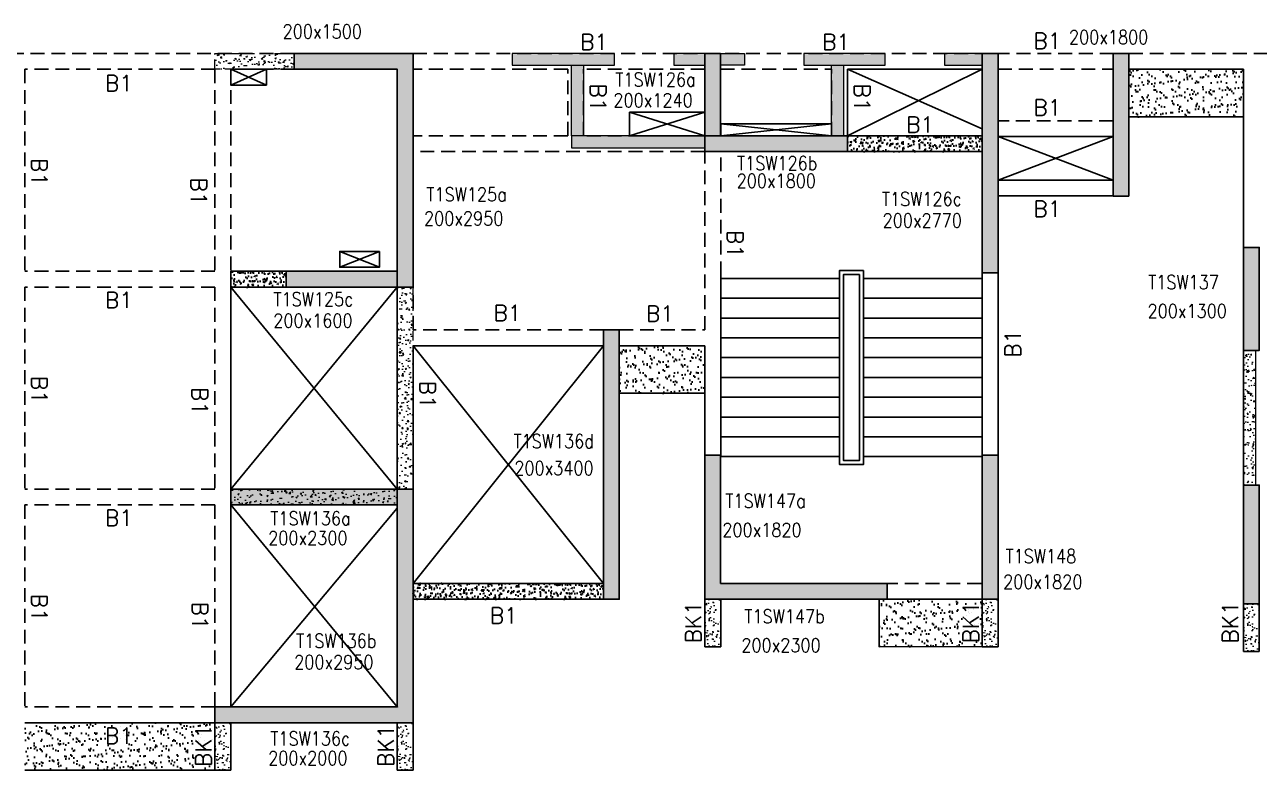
# Model space of a CAD drawing. Header units: millimetres. Extents: x 1078357 to 2594950, y -4969473 to -4636555.
# Drawn here: x 1538000 to 1553574, y -4672058 to -4662645 of the extents above; entities that cross this region are included whole.
import ezdxf

# ---------------------------------------------------------------- set-up
doc = ezdxf.new("R2010")
doc.units = ezdxf.units.MM
doc.header["$PDMODE"] = 35
for name, pattern in [('CONTINOUS', [0]), ('HIDDEN', [0.375, 0.25, -0.125]), ('New Retail block$0$CONTINOUS', [0])]:
    doc.linetypes.add(name, pattern=pattern)
for name, color, linetype, lineweight in [('A-_ANOTDIMA_D-', 6, 'Continuous', 13), ('COL. NO.', 30, 'Continuous', 25), ('COL. SIZE', 7, 'Continuous', 25), ('HATCH', 8, 'Continuous', 30), ('Origin', 40, 'Continuous', 30), ('RCC UPSTAND', 43, 'Continuous', 30), ('S-NON STR RCC WALL', 8, 'Continuous', 0)]:
    doc.layers.add(name, color=color, linetype=linetype, lineweight=lineweight)
for name, color, linetype in [('B-200x650', 241, 'HIDDEN'), ('NON STR. RCC WALL', 6, 'Continuous'), ('S-COLUMN_SHEAR WALL', 1, 'Continuous'), ('S-CUT OUT', 3, 'Continuous'), ('S-PROJECTION', 54, 'New Retail block$0$CONTINOUS'), ('S-STAIR', 8, 'Continuous')]:
    doc.layers.add(name, color=color, linetype=linetype)
doc.styles.add('ROMANS', font='romans.shx', dxfattribs={"width": 0.85})
pattern_1 = [(37.47015413, (-4726708.1, 23385569.94), (-4.72361136, 146.8264517), [0, -115.824, 0, -129.54, 0, -123.825]), (7.4701541, (-4726708.1, 23385569.94), (134.9689868, 214.9772528), [0, -62.484, 0, -104.394, 0, -40.005]), (327.47015413, (-4726801.82, 23385569.99), (237.29790347, 0.3075449), [0, -38.1, 0, -137.16, 0, -179.07]), (317.4701541, (-4726801.82, 23385569.99), (229.1017424, 66.759465), [0, -19.05, 0, -89.916, 0, -102.87])]
pattern_2 = [(50, (1499751.47, -4665859.63), (182.18467, -15.9391), [19.05, -209.55]), (355, (1499751.47, -4665859.63), (-35.2434, 191.05685), [15.24, -167.6406]), (100.45144, (1499766.66, -4665860.96), (146.94125, 175.11775), [16.19, -178.09024]), (46.1842, (1499751.47, -4665808.83), (271.079, -42.0423), [28.575, -314.325]), (96.63556, (1499774.06, -4665812.33), (237.4041, 247.4261), [24.285, -267.1356]), (351.18415, (1499751.47, -4665808.83), (237.4041, 247.4261), [22.86, -251.4597]), (21, (1499776.87, -4665821.53), (151.6144, -102.2652), [19.05, -209.55]), (326, (1499776.87, -4665821.53), (61.802, 184.188), [15.24, -167.64]), (71.45144, (1499789.5, -4665830.05), (213.4164, 81.9228), [16.19, -178.0899]), (37.5, (1499751.473, -4665859.63), (3.0886, 84.55504), [0, -165.608, 0, -170.18, 0, -168.275]), (7.5, (1499751.47, -4665859.63), (66.81966, 100.18057), [0, -97.028, 0, -161.798, 0, -64.135]), (327.5, (1499694.83, -4665859.63), (135.5906, -5.72874), [0, -63.5, 0, -198.12, 0, -262.89]), (317.5, (1499669.43, -4665859.63), (148.12918, 25.4265), [0, -82.55, 0, -131.572, 0, -186.69])]

# ---------------------------------------------------------------- blocks, each defined once
blk = doc.blocks.new('G$CD63B60BD')
at = {"layer": 'COL. NO.', "linetype": 'Continuous', "style": 'ROMANS', "width": 0.85}
for s, p in [('T1SW126a', (75951, 6532, -320)), ('T1SW126b', (77486, 5476, -320)), ('T1SW125a', (73568, 5083, -320)), ('T1SW126c', (79314, 5025, -320)), ('T1SW137', (82673, 3974, -320)), ('T1SW125c', (71638, 3759, -320)), ('T1SW136d', (74667, 1967, 0)), ('T1SW147a', (77339, 1214, -320)), ('T1SW136a', (71599, 993, -320)), ('T1SW148', (80874, 516, -320)), ('T1SW147b', (77579, -243, -320)), ('T1SW136b', (71924, -552, -320)), ('T1SW136c', (71599, -1785, -320))]:
    blk.add_text(s, height=175, dxfattribs=at).set_placement(p)
at = {"layer": 'COL. SIZE', "linetype": 'Continuous', "style": 'ROMANS', "width": 0.85}
for s, p in [('200x1500', (71754, 7138, -320)), ('200x1800', (81674, 7067, -320)), ('200x1240', (75927, 6271, -320)), ('200x1800', (77482, 5253, -320)), ('200x2950', (73538, 4779, -320)), ('200x2770', (79323, 4753, -320)), ('200x1300', (82665, 3611, -320)), ('200x1600', (71636, 3489, -320)), ('200x3400', (74677, 1628, 0)), ('200x1820', (77301, 847, -320)), ('200x2300', (71572, 745, -320)), ('200x1820', (80843, 191, -320)), ('200x2300', (77541, -609, -320)), ('200x2950', (71900, -821, -320)), ('200x2000', (71572, -2033, -320))]:
    blk.add_text(s, height=175, dxfattribs=at).set_placement(p)

msp = doc.modelspace()

# ---------------------------------------------------------------- hatches: boundary and pattern name
at = {"layer": 'HATCH'}
h = msp.add_hatch(dxfattribs=at)
h.set_pattern_fill('AR-SAND', color=8, scale=3, angle=179.97015)
h.set_pattern_definition([(37.4701541, (-2524463.67, 14019481.48), (-4.72361136, 146.8264517), [0, -115.824, 0, -129.54, 0, -123.825]), (7.4701541, (-2524463.67, 14019481.48), (134.9689868, 214.9772528), [0, -62.484, 0, -104.394, 0, -40.005]), (327.4701541, (-2524557.4, 14019481.53), (237.2979035, 0.3075449), [0, -38.1, 0, -137.16, 0, -179.07]), (317.4701541, (-2524557.4, 14019481.53), (229.1017424, 66.759465), [0, -19.05, 0, -89.916, 0, -102.87])])
h.paths.add_polyline_path([(1553374.6, -4663207.8), (1551929.6, -4663207.8), (1551929.6, -4663807.9), (1553374.6, -4663807.9)])
h = msp.add_hatch(dxfattribs=at)
h.set_pattern_fill('AR-SAND', color=8, scale=3, angle=179.97015)
h.set_pattern_definition([(37.47015413, (-3621688.39, 18703500.67), (-4.72361136, 146.8264517), [0, -115.824, 0, -129.54, 0, -123.825]), (7.4701541, (-3621688.39, 18703500.67), (134.9689868, 214.9772528), [0, -62.484, 0, -104.394, 0, -40.005]), (327.4701541, (-3621782.11, 18703500.72), (237.2979035, 0.3075449), [0, -38.1, 0, -137.16, 0, -179.07]), (317.4701541, (-3621782.11, 18703500.72), (229.1017424, 66.759465), [0, -19.05, 0, -89.916, 0, -102.87])])
h.paths.add_polyline_path([(1546579.6, -4666697.8), (1545499.6, -4666697.8), (1545499.6, -4667297.8), (1546579.6, -4667297.8)])
h = msp.add_hatch(dxfattribs=at)
h.set_pattern_fill('AR-SAND', color=8, scale=3, angle=179.97015)
h.set_pattern_definition(pattern_1)
h.paths.add_polyline_path([(1550079.6, -4670496.2), (1548779.6, -4670497.9), (1548779.6, -4669897.9), (1548839.6, -4669897.9), (1548879.6, -4669897.9), (1550079.6, -4669897.9), (1550079.6, -4670496.2)], is_closed=False)
h.paths.add_polyline_path([(1549672.3, -4669911.4), (1549305.6, -4669911.4), (1549305.6, -4670211.4), (1549672.3, -4670211.4)], flags=24)
h = msp.add_hatch(dxfattribs=at)
h.set_pattern_fill('AR-SAND', color=8, scale=3, angle=179.97015)
h.set_pattern_definition(pattern_1)
h.paths.add_polyline_path([(1537999.6, -4671457.9), (1540399.6, -4671457.9), (1540399.6, -4672057.9), (1537999.6, -4672057.9)])
at = {"layer": 'RCC UPSTAND'}
h = msp.add_hatch(dxfattribs=at)
h.set_pattern_fill('AR-CONC', color=8, scale=20, angle=90)
h.set_pattern_definition([(140, (-1659620.64, -7201467.45), (12.550427, 143.4520365), [15, -165]), (85, (-1659620.64, -7201467.45), (-150.438427, -27.7502667), [12, -132]), (190.4514445, (-1659619.6, -7201455.5), (-137.887998, 115.7017693), [12.7480384, -140.2284224]), (136.1842, (-1659660.64, -7201467.45), (33.103856, 213.448266), [22.5, -247.5]), (186.6356355, (-1659657.89, -7201449.66), (-194.82372, 186.932389), [19.122068, -210.342752]), (81.184164, (-1659660.64, -7201467.45), (-194.82372, 186.932389), [18, -198]), (111, (-1659650.64, -7201447.45), (80.523778, 119.3814104), [15, -165]), (56, (-1659650.64, -7201447.45), (-145.030009, 48.6630664), [12, -132]), (161.4514447, (-1659643.93, -7201437.5), (-64.5062306, 168.0444753), [12.748038, -140.2284224]), (127.5, (-1659620.644, -7201467.45), (-66.57877077, 2.43197106), [0, -130.4, 0, -134, 0, -132.5]), (97.5, (-1659620.644, -7201467.45), (-78.8823424, 52.6139075), [0, -76.4, 0, -127.4, 0, -50.5]), (57.5, (-1659620.644, -7201512.05), (4.51097435, 106.7644872), [0, -50, 0, -156, 0, -207]), (47.5, (-1659620.64, -7201532.05), (-20.0209965, 116.6372339), [0, -65, 0, -103.6, 0, -147])])
h.paths.add_polyline_path([(1550079.4, -4664047.9), (1550079.4, -4664247.9), (1548379.4, -4664247.9), (1548379.4, -4664047.9)])
h = msp.add_hatch(dxfattribs=at)
h.set_pattern_fill('AR-CONC', color=8, scale=20, angle=90)
h.set_pattern_definition([(140, (-1668400.62, -7203177.46), (12.550427, 143.4520365), [15, -165]), (85, (-1668400.62, -7203177.46), (-150.438427, -27.7502667), [12, -132]), (190.4514445, (-1668399.57, -7203165.5), (-137.887998, 115.7017693), [12.7480384, -140.2284224]), (136.1842, (-1668440.62, -7203177.46), (33.103856, 213.448266), [22.5, -247.5]), (186.6356355, (-1668437.86, -7203159.67), (-194.82372, 186.932389), [19.122068, -210.342752]), (81.184164, (-1668440.62, -7203177.46), (-194.82372, 186.932389), [18, -198]), (111, (-1668430.62, -7203157.46), (80.523778, 119.3814104), [15, -165]), (56, (-1668430.62, -7203157.46), (-145.030009, 48.6630664), [12, -132]), (161.4514447, (-1668423.91, -7203147.51), (-64.5062306, 168.0444753), [12.748038, -140.2284224]), (127.5, (-1668400.62, -7203177.46), (-66.57877077, 2.43197106), [0, -130.4, 0, -134, 0, -132.5]), (97.5, (-1668400.62, -7203177.46), (-78.8823424, 52.6139075), [0, -76.4, 0, -127.4, 0, -50.5]), (57.5, (-1668400.62, -7203222.06), (4.51097435, 106.7644872), [0, -50, 0, -156, 0, -207]), (47.5, (-1668400.62, -7203242.06), (-20.0209965, 116.6372339), [0, -65, 0, -103.6, 0, -147])])
h.paths.add_polyline_path([(1541299.4, -4665757.9), (1541299.4, -4665957.9), (1540599.4, -4665958), (1540599.4, -4665758)])
h = msp.add_hatch(dxfattribs=at)
h.set_pattern_fill('AR-CONC', color=8, scale=20, angle=90)
h.set_pattern_definition([(140, (-1664400.62, -7207117.45), (12.550427, 143.4520365), [15, -165]), (85, (-1664400.62, -7207117.45), (-150.438427, -27.7502667), [12, -132]), (190.4514445, (-1664399.57, -7207105.5), (-137.887998, 115.7017693), [12.7480384, -140.2284224]), (136.1842, (-1664440.62, -7207117.45), (33.103856, 213.448266), [22.5, -247.5]), (186.6356355, (-1664437.86, -7207099.66), (-194.82372, 186.932389), [19.122068, -210.342752]), (81.184164, (-1664440.62, -7207117.45), (-194.82372, 186.932389), [18, -198]), (111, (-1664430.62, -7207097.45), (80.523778, 119.3814104), [15, -165]), (56, (-1664430.62, -7207097.45), (-145.030009, 48.6630664), [12, -132]), (161.4514447, (-1664423.9, -7207087.5), (-64.5062306, 168.0444753), [12.748038, -140.2284224]), (127.5, (-1664400.616, -7207117.45), (-66.57877077, 2.43197106), [0, -130.4, 0, -134, 0, -132.5]), (97.5, (-1664400.616, -7207117.45), (-78.8823424, 52.6139075), [0, -76.4, 0, -127.4, 0, -50.5]), (57.5, (-1664400.616, -7207162.05), (4.51097435, 106.7644872), [0, -50, 0, -156, 0, -207]), (47.5, (-1664400.62, -7207182.05), (-20.0209965, 116.6372339), [0, -65, 0, -103.6, 0, -147])])
h.paths.add_polyline_path([(1545299.4, -4669697.9), (1545299.4, -4669897.9), (1542899.4, -4669897.9), (1542899.4, -4669697.9)])
at = {"layer": 'S-COLUMN_SHEAR WALL', "lineweight": 25}
h = msp.add_hatch(color=1, dxfattribs=at)
h.dxf.hatch_style = 1
h.paths.add_polyline_path([(1541399.4, -4663207.9), (1542699.4, -4663207.9), (1542699.4, -4665957.9), (1542899.4, -4665957.9), (1542899.4, -4663007.9), (1541399.4, -4663007.9)])
h = msp.add_hatch(color=1, dxfattribs=at)
h.dxf.hatch_style = 1
h.paths.add_polyline_path([(1546779.4, -4663007.9), (1546579.4, -4663007.9), (1546579.4, -4664047.9), (1546779.4, -4664047.9)])
h = msp.add_hatch(color=1, dxfattribs=at)
h.dxf.hatch_style = 1
h.paths.add_polyline_path([(1550279.4, -4663007.9), (1550079.4, -4663007.9), (1550079.4, -4665777.9), (1550279.4, -4665777.9)])
h = msp.add_hatch(color=1, dxfattribs=at)
h.dxf.hatch_style = 1
h.paths.add_polyline_path([(1551929.4, -4664807.9), (1551729.4, -4664807.9), (1551729.4, -4663007.9), (1551929.4, -4663007.9)])
h = msp.add_hatch(color=1, dxfattribs=at)
h.dxf.hatch_style = 1
h.paths.add_polyline_path([(1546579.4, -4664247.9), (1548379.4, -4664247.9), (1548379.4, -4664047.9), (1546579.4, -4664047.9)])
h = msp.add_hatch(color=1, dxfattribs=at)
h.dxf.hatch_style = 1
h.paths.add_polyline_path([(1553524.4, -4665457.9), (1553510.6, -4665457.9), (1553465.7, -4665457.9), (1553374.4, -4665457.9), (1553374.4, -4666757.9), (1553574.4, -4666757.9), (1553574.4, -4665607.9), (1553574.4, -4665457.9)])
h = msp.add_hatch(color=1, dxfattribs=at)
h.dxf.hatch_style = 1
h.paths.add_polyline_path([(1542699.4, -4665757.9), (1542699.4, -4665957.9), (1541299.4, -4665957.9), (1541299.4, -4665757.9)])
h = msp.add_hatch(color=1, dxfattribs=at)
h.dxf.hatch_style = 1
h.paths.add_polyline_path([(1545299.4, -4666497.9), (1545299.4, -4669897.9), (1545499.4, -4669897.9), (1545499.4, -4666497.9)])
h = msp.add_hatch(color=1, dxfattribs=at)
h.dxf.hatch_style = 1
h.paths.add_polyline_path([(1546579.4, -4669897.9), (1548879.4, -4669897.9), (1548879.4, -4669697.9), (1546779.4, -4669697.9), (1546779.4, -4668077.9), (1546579.4, -4668077.9)])
h = msp.add_hatch(color=1, dxfattribs=at)
h.dxf.hatch_style = 1
h.paths.add_polyline_path([(1550279.4, -4668077.9), (1550079.4, -4668077.9), (1550079.4, -4669897.9), (1550279.4, -4669897.9)])
h = msp.add_hatch(color=1, dxfattribs=at)
h.dxf.hatch_style = 1
h.paths.add_polyline_path([(1540399.4, -4671457.9), (1542899.4, -4671457.9), (1542899.4, -4668507.9), (1542699.4, -4668507.9), (1542699.4, -4668707.9), (1542699.4, -4671257.9), (1540399.4, -4671257.9), (1540399.4, -4671457.9)], is_closed=False)
h = msp.add_hatch(color=1, dxfattribs=at)
h.dxf.hatch_style = 1
h.paths.add_polyline_path([(1540399.4, -4671457.9), (1542899.4, -4671457.9), (1542899.4, -4668507.9), (1542699.4, -4668507.9), (1542699.4, -4671257.9), (1540399.4, -4671257.9), (1540399.4, -4671457.9)], is_closed=False)
h = msp.add_hatch(color=1, dxfattribs=at)
h.dxf.hatch_style = 1
h.paths.add_polyline_path([(1540599.4, -4668507.9), (1542699.4, -4668507.9), (1542699.4, -4668707.9), (1540599.4, -4668707.9)])
h = msp.add_hatch(color=1, dxfattribs=at)
h.dxf.hatch_style = 1
h.paths.add_polyline_path([(1553374.4, -4669957.9), (1553574.4, -4669957.9), (1553574.4, -4668457.9), (1553374.4, -4668457.9)])
at = {"layer": 'S-NON STR RCC WALL', "linetype": 'HIDDEN', "ltscale": 500}
h = msp.add_hatch(dxfattribs=at)
h.set_pattern_fill('AR-CONC', color=256, angle=180)
h.set_pattern_definition([(50, (402526.76, 18159.56), (182.184669, -15.9390855), [19.05, -209.55]), (355, (402526.76, 18159.56), (-35.2434214, 191.056845), [15.24, -167.640584]), (100.4514447, (402541.94, 18158.23), (146.941247, 175.117752), [16.190009, -178.0902446]), (46.1842, (402526.76, 18210.36), (271.079041, -42.042328), [28.575, -314.325]), (96.6355576, (402549.35, 18206.86), (237.404134, 247.426125), [24.285023, -267.135608]), (351.184151, (402526.76, 18210.36), (237.404134, 247.426125), [22.859967, -251.459732]), (21, (402552.16, 18197.66), (151.6143913, -102.265198), [19.05, -209.55]), (326, (402552.16, 18197.66), (61.802028, 184.187966), [15.24, -167.64]), (71.451445, (402564.8, 18189.14), (213.416419, 81.922769), [16.190009, -178.0899376]), (37.5, (402526.76, 18159.56), (3.08860325, 84.5550389), [0, -165.608, 0, -170.18, 0, -168.275]), (7.5, (402526.76, 18159.56), (66.8196625, 100.1805748), [0, -97.028, 0, -161.798, 0, -64.135]), (327.5, (402470.116, 18159.56), (135.5905952, -5.728744), [0, -63.5, 0, -198.12, 0, -262.89]), (317.5, (402444.72, 18159.56), (148.1291814, 25.426491), [0, -82.55, 0, -131.572, 0, -186.69])])
h.paths.add_polyline_path([(1540399.6, -4663007.9), (1541399.6, -4663007.9), (1541399.6, -4663207.9), (1540399.6, -4663207.9)])
at = {"layer": 'S-NON STR RCC WALL', "ltscale": 700}
h = msp.add_hatch(dxfattribs=at)
h.set_pattern_fill('AR-CONC', color=256)
h.set_pattern_definition([(50, (394183.27, 61096.84), (182.184669, -15.9390855), [19.05, -209.55]), (355, (394183.27, 61096.84), (-35.2434214, 191.056845), [15.24, -167.640584]), (100.4514447, (394198.45, 61095.51), (146.941247, 175.117752), [16.190009, -178.0902446]), (46.1842, (394183.27, 61147.64), (271.079041, -42.042328), [28.575, -314.325]), (96.6355576, (394205.86, 61144.14), (237.404134, 247.426125), [24.285023, -267.135608]), (351.184151, (394183.27, 61147.64), (237.404134, 247.426125), [22.859967, -251.459732]), (21, (394208.67, 61134.94), (151.6143913, -102.265198), [19.05, -209.55]), (326, (394208.67, 61134.94), (61.802028, 184.187966), [15.24, -167.64]), (71.451445, (394221.3, 61126.42), (213.416419, 81.922769), [16.190009, -178.0899376]), (37.5, (394183.27, 61096.84), (3.08860325, 84.5550389), [0, -165.608, 0, -170.18, 0, -168.275]), (7.5, (394183.27, 61096.84), (66.8196625, 100.1805748), [0, -97.028, 0, -161.798, 0, -64.135]), (327.5, (394126.63, 61096.84), (135.5905952, -5.728744), [0, -63.5, 0, -198.12, 0, -262.89]), (317.5, (394101.23, 61096.84), (148.1291814, 25.426491), [0, -82.55, 0, -131.572, 0, -186.69])])
h.paths.add_polyline_path([(1549604.6, -4663157.9), (1550079.6, -4663157.9), (1550079.6, -4663007.9), (1549604.6, -4663007.9)])
h.paths.add_polyline_path([(1544899.6, -4663157.9), (1545049.6, -4663157.9), (1545049.6, -4664047.9), (1544899.6, -4664047.9)])
h.paths.add_polyline_path([(1547829.6, -4663157.9), (1548854.6, -4663157.9), (1548854.6, -4663007.9), (1547829.6, -4663007.9)])
h.paths.add_polyline_path([(1546779.6, -4663007.9), (1547079.6, -4663007.9), (1547079.6, -4663157.9), (1546779.6, -4663157.9)])
h.paths.add_polyline_path([(1544899.6, -4664197.9), (1546579.6, -4664197.9), (1546579.6, -4664047.9), (1544899.6, -4664047.9)])
h.paths.add_polyline_path([(1546189.6, -4663157.9), (1546579.6, -4663157.9), (1546579.6, -4663007.9), (1546189.6, -4663007.9)])
h.paths.add_polyline_path([(1544149.6, -4663157.9), (1545439.6, -4663157.9), (1545439.6, -4663007.9), (1544149.6, -4663007.9)])
h.paths.add_polyline_path([(1548179.6, -4663157.9), (1548329.6, -4663157.9), (1548329.6, -4664047.9), (1548179.6, -4664047.9)])
at = {"layer": 'S-NON STR RCC WALL', "linetype": 'HIDDEN', "ltscale": 500}
h = msp.add_hatch(dxfattribs=at)
h.set_pattern_fill('AR-CONC', color=256, angle=180)
h.set_pattern_definition(pattern_2)
h.paths.add_polyline_path([(1542899.6, -4665957.9), (1542699.6, -4665957.9), (1542699.6, -4668507.9), (1542899.6, -4668507.9)])
at = {"layer": 'S-NON STR RCC WALL'}
h = msp.add_hatch(dxfattribs=at)
h.set_pattern_fill('AR-CONC', color=256)
h.set_pattern_definition([(50, (-3772646.4, 18705605.1), (182.184669, -15.9390855), [19.05, -209.55]), (355, (-3772646.4, 18705605.1), (-35.2434214, 191.0568452), [15.24, -167.6405842]), (100.4514447, (-3772631.21, 18705603.78), (146.9412471, 175.1177519), [16.1900088, -178.0902446]), (46.1842, (-3772646.4, 18705655.9), (271.0790409, -42.042328), [28.575, -314.325]), (96.6355576, (-3772623.8, 18705652.4), (237.404134, 247.4261246), [24.285023, -267.135608]), (351.1841512, (-3772646.4, 18705655.9), (237.404134, 247.4261246), [22.859967, -251.459732]), (21, (-3772621, 18705643.2), (151.6143913, -102.2651982), [19.05, -209.55]), (326, (-3772621, 18705643.2), (61.8020283, 184.1879661), [15.24, -167.64]), (71.451445, (-3772608.36, 18705634.68), (213.4164193, 81.9227689), [16.1900088, -178.0899376]), (37.5, (-3772646.396, 18705605.106), (3.08860325, 84.55503887), [0, -165.608, 0, -170.18, 0, -168.275]), (7.5, (-3772646.4, 18705605.11), (66.8196625, 100.18057482), [0, -97.028, 0, -161.798, 0, -64.135]), (327.5, (-3772703.04, 18705605.106), (135.59059517, -5.728744), [0, -63.5, 0, -198.12, 0, -262.89]), (317.5, (-3772728.44, 18705605.1), (148.1291814, 25.42649103), [0, -82.55, 0, -131.572, 0, -186.69])])
h.paths.add_polyline_path([(1553524.6, -4668457.8), (1553374.6, -4668457.8), (1553374.6, -4666757.9), (1553524.6, -4666757.9)])
at = {"layer": 'S-NON STR RCC WALL', "linetype": 'HIDDEN', "ltscale": 500}
h = msp.add_hatch(dxfattribs=at)
h.set_pattern_fill('AR-CONC', color=256, angle=180)
h.set_pattern_definition(pattern_2)
h.paths.add_polyline_path([(1540599.6, -4668507.9), (1542699.6, -4668507.9), (1542699.6, -4668707.9), (1540599.6, -4668707.9)])
at = {"layer": 'S-NON STR RCC WALL'}
h = msp.add_hatch(dxfattribs=at)
h.set_pattern_fill('AR-CONC', color=256, angle=180)
h.set_pattern_definition([(50, (-8083592.75, 37569209.44), (182.184669, -15.93908554), [19.05, -209.55]), (355, (-8083592.75, 37569209.44), (-35.2434214, 191.0568452), [15.24, -167.6405842]), (100.4514447, (-8083577.57, 37569208.1), (146.9412471, 175.1177519), [16.1900088, -178.0902446]), (46.1842, (-8083592.75, 37569260.24), (271.0790409, -42.0423279), [28.575, -314.325]), (96.6355576, (-8083570.16, 37569256.73), (237.404134, 247.4261246), [24.2850231, -267.1356082]), (351.1841512, (-8083592.75, 37569260.24), (237.404134, 247.4261246), [22.859967, -251.459732]), (21, (-8083567.35, 37569247.54), (151.61439127, -102.2651982), [19.05, -209.55]), (326, (-8083567.35, 37569247.54), (61.80202835, 184.1879661), [15.24, -167.64]), (71.451445, (-8083554.72, 37569239.01), (213.4164193, 81.9227689), [16.1900088, -178.0899376]), (37.5, (-8083592.75, 37569209.437), (3.08860325, 84.55503887), [0, -165.608, 0, -170.18, 0, -168.275]), (7.5, (-8083592.75, 37569209.44), (66.81966251, 100.18057482), [0, -97.028, 0, -161.798, 0, -64.135]), (327.5, (-8083649.395, 37569209.44), (135.59059517, -5.72874399), [0, -63.5, 0, -198.12, 0, -262.89]), (317.5, (-8083674.8, 37569209.44), (148.1291814, 25.42649103), [0, -82.55, 0, -131.572, 0, -186.69])])
h.paths.add_polyline_path([(1546779.5, -4669897.8), (1546579.5, -4669897.8), (1546579.5, -4670497.8), (1546779.5, -4670497.8), (1546779.5, -4670497.8), (1546779.5, -4669897.9)], is_closed=False)
h = msp.add_hatch(dxfattribs=at)
h.set_pattern_fill('AR-CONC', color=256, angle=180)
h.set_pattern_definition([(50, (-8080092.84, 37569209.43), (182.184669, -15.93908554), [19.05, -209.55]), (355, (-8080092.84, 37569209.43), (-35.2434214, 191.0568452), [15.24, -167.6405842]), (100.4514447, (-8080077.66, 37569208.1), (146.9412471, 175.1177519), [16.1900088, -178.0902446]), (46.1842, (-8080092.84, 37569260.23), (271.0790409, -42.0423279), [28.575, -314.325]), (96.6355576, (-8080070.25, 37569256.73), (237.404134, 247.4261246), [24.2850231, -267.1356082]), (351.1841512, (-8080092.84, 37569260.23), (237.404134, 247.4261246), [22.859967, -251.459732]), (21, (-8080067.44, 37569247.53), (151.61439127, -102.2651982), [19.05, -209.55]), (326, (-8080067.44, 37569247.53), (61.80202835, 184.1879661), [15.24, -167.64]), (71.451445, (-8080054.8, 37569239.01), (213.4164193, 81.9227689), [16.1900088, -178.0899376]), (37.5, (-8080092.84, 37569209.435), (3.08860325, 84.55503887), [0, -165.608, 0, -170.18, 0, -168.275]), (7.5, (-8080092.84, 37569209.435), (66.81966251, 100.18057482), [0, -97.028, 0, -161.798, 0, -64.135]), (327.5, (-8080149.484, 37569209.435), (135.59059517, -5.72874399), [0, -63.5, 0, -198.12, 0, -262.89]), (317.5, (-8080174.88, 37569209.43), (148.1291814, 25.42649103), [0, -82.55, 0, -131.572, 0, -186.69])])
h.paths.add_polyline_path([(1550279.4, -4669897.8), (1550079.4, -4669897.8), (1550079.4, -4670497.8), (1550279.4, -4670497.8), (1550279.4, -4670497.8), (1550279.4, -4669898)], is_closed=False)
h = msp.add_hatch(dxfattribs=at)
h.set_pattern_fill('AR-CONC', color=256, angle=180)
h.set_pattern_definition([(50, (-8076797.89, 37569149.43), (182.184669, -15.93908554), [19.05, -209.55]), (355, (-8076797.89, 37569149.43), (-35.2434214, 191.0568452), [15.24, -167.6405842]), (100.4514447, (-8076782.7, 37569148.1), (146.9412471, 175.1177519), [16.1900088, -178.0902446]), (46.1842, (-8076797.9, 37569200.23), (271.0790409, -42.0423279), [28.575, -314.325]), (96.6355576, (-8076775.3, 37569196.73), (237.404134, 247.4261246), [24.2850231, -267.1356082]), (351.1841512, (-8076797.9, 37569200.23), (237.404134, 247.4261246), [22.859967, -251.459732]), (21, (-8076772.49, 37569187.53), (151.61439127, -102.2651982), [19.05, -209.55]), (326, (-8076772.49, 37569187.53), (61.80202835, 184.1879661), [15.24, -167.64]), (71.451445, (-8076759.86, 37569179), (213.4164193, 81.9227689), [16.1900088, -178.0899376]), (37.5, (-8076797.89, 37569149.43), (3.08860325, 84.55503887), [0, -165.608, 0, -170.18, 0, -168.275]), (7.5, (-8076797.89, 37569149.43), (66.81966251, 100.18057482), [0, -97.028, 0, -161.798, 0, -64.135]), (327.5, (-8076854.53, 37569149.43), (135.59059517, -5.72874399), [0, -63.5, 0, -198.12, 0, -262.89]), (317.5, (-8076879.93, 37569149.43), (148.1291814, 25.42649103), [0, -82.55, 0, -131.572, 0, -186.69])])
h.paths.add_polyline_path([(1553574.3, -4669957.8), (1553374.4, -4669957.8), (1553374.4, -4670557.8), (1553574.3, -4670557.8), (1553574.4, -4670557.8), (1553574.4, -4669958)], is_closed=False)
h = msp.add_hatch(dxfattribs=at)
h.set_pattern_fill('AR-CONC', color=256, angle=180)
h.set_pattern_definition([(50, (-8089772.85, 37567649.42), (182.184669, -15.93908554), [19.05, -209.55]), (355, (-8089772.85, 37567649.42), (-35.2434214, 191.0568452), [15.24, -167.6405842]), (100.4514447, (-8089757.67, 37567648.1), (146.9412471, 175.1177519), [16.1900088, -178.0902446]), (46.1842, (-8089772.85, 37567700.22), (271.0790409, -42.0423279), [28.575, -314.325]), (96.6355576, (-8089750.26, 37567696.72), (237.404134, 247.4261246), [24.2850231, -267.1356082]), (351.1841512, (-8089772.85, 37567700.22), (237.404134, 247.4261246), [22.859967, -251.459732]), (21, (-8089747.45, 37567687.52), (151.61439127, -102.2651982), [19.05, -209.55]), (326, (-8089747.45, 37567687.52), (61.80202835, 184.1879661), [15.24, -167.64]), (71.451445, (-8089734.82, 37567679), (213.4164193, 81.9227689), [16.1900088, -178.0899376]), (37.5, (-8089772.85, 37567649.425), (3.08860325, 84.55503887), [0, -165.608, 0, -170.18, 0, -168.275]), (7.5, (-8089772.85, 37567649.425), (66.81966251, 100.18057482), [0, -97.028, 0, -161.798, 0, -64.135]), (327.5, (-8089829.495, 37567649.425), (135.59059517, -5.72874399), [0, -63.5, 0, -198.12, 0, -262.89]), (317.5, (-8089854.9, 37567649.42), (148.1291814, 25.42649103), [0, -82.55, 0, -131.572, 0, -186.69])])
h.paths.add_polyline_path([(1540599.4, -4671457.9), (1540399.4, -4671457.9), (1540399.4, -4672057.9), (1540599.4, -4672057.9), (1540599.4, -4672057.9), (1540599.4, -4671458)], is_closed=False)
h = msp.add_hatch(dxfattribs=at)
h.set_pattern_fill('AR-CONC', color=256, angle=180)
h.set_pattern_definition([(50, (-8087472.85, 37567649.42), (182.184669, -15.93908554), [19.05, -209.55]), (355, (-8087472.85, 37567649.42), (-35.2434214, 191.0568452), [15.24, -167.6405842]), (100.4514447, (-8087457.67, 37567648.1), (146.9412471, 175.1177519), [16.1900088, -178.0902446]), (46.1842, (-8087472.85, 37567700.22), (271.0790409, -42.0423279), [28.575, -314.325]), (96.6355576, (-8087450.26, 37567696.72), (237.404134, 247.4261246), [24.2850231, -267.1356082]), (351.1841512, (-8087472.85, 37567700.22), (237.404134, 247.4261246), [22.859967, -251.459732]), (21, (-8087447.45, 37567687.52), (151.61439127, -102.2651982), [19.05, -209.55]), (326, (-8087447.45, 37567687.52), (61.80202835, 184.1879661), [15.24, -167.64]), (71.451445, (-8087434.82, 37567679), (213.4164193, 81.9227689), [16.1900088, -178.0899376]), (37.5, (-8087472.85, 37567649.425), (3.08860325, 84.55503887), [0, -165.608, 0, -170.18, 0, -168.275]), (7.5, (-8087472.85, 37567649.425), (66.81966251, 100.18057482), [0, -97.028, 0, -161.798, 0, -64.135]), (327.5, (-8087529.495, 37567649.425), (135.59059517, -5.72874399), [0, -63.5, 0, -198.12, 0, -262.89]), (317.5, (-8087554.9, 37567649.42), (148.1291814, 25.42649103), [0, -82.55, 0, -131.572, 0, -186.69])])
h.paths.add_polyline_path([(1542899.4, -4671457.9), (1542699.4, -4671457.9), (1542699.4, -4672057.9), (1542899.4, -4672057.9), (1542899.4, -4672057.9), (1542899.4, -4671458)], is_closed=False)

# ---------------------------------------------------------------- linework, layer by layer
at = {"layer": 'B-200x650', "linetype": 'HIDDEN', "ltscale": 700}
for p, q in [((1541399.6, -4663007.8, 0), (1536899.6, -4663007.8, 0)), ((1542899.6, -4663007.9, 0), (1551729.6, -4663007.9, 0)), ((1551929.6, -4663007.9, 0), (1555924.6, -4663007.9, 0)), ((1537999.6, -4663207.9, 0), (1537999.6, -4665757.9, 0)), ((1540399.6, -4663207.9, 0), (1537999.6, -4663207.9, 0)), ((1540399.6, -4663207.9, 0), (1540399.6, -4665757.9, 0)), ((1540599.6, -4663207.9, 0), (1540599.6, -4665757.9, 0)), ((1541399.6, -4663207.9, 0), (1540599.6, -4663207.9, 0)), ((1544849.6, -4663207.9, 0), (1542899.6, -4663207.9, 0)), ((1544849.6, -4664047.9, 0), (1544849.6, -4663207.9, 0)), ((1546579.6, -4663207.9, 0), (1545049.6, -4663207.9, 0)), ((1545049.6, -4664047.9, 0), (1545049.6, -4663207.9, 0)), ((1546779.6, -4663207.9, 0), (1548179.6, -4663207.9, 0)), ((1548179.6, -4664047.9, 0), (1548179.6, -4663207.9, 0)), ((1550279.6, -4663207.9, 0), (1551729.6, -4663207.9, 0)), ((1551729.6, -4663857.8, 0), (1550279.6, -4663857.8, 0)), ((1544849.6, -4664047.9, 0), (1542899.6, -4664047.9, 0)), ((1546579.6, -4664047.9, 0), (1545049.6, -4664047.9, 0)), ((1546579.6, -4664247.9, 0), (1542899.6, -4664247.9, 0)), ((1546579.6, -4666497.9, 0), (1546579.6, -4664247.9, 0)), ((1546779.6, -4665807.9, 0), (1546779.6, -4664247.9, 0)), ((1540399.6, -4665757.9, 0), (1537999.6, -4665757.9, 0)), ((1540599.2, -4665757.9, 0), (1541299.2, -4665757.9, 0)), ((1537999.6, -4665957.9, 0), (1537999.6, -4668507.9, 0)), ((1540399.6, -4665957.9, 0), (1537999.6, -4665957.9, 0)), ((1540399.6, -4665957.9, 0), (1540399.6, -4668507.9, 0)), ((1542899.6, -4666497.9, 0), (1542899.6, -4665957.9, 0)), ((1545299.6, -4666497.9, 0), (1542899.6, -4666497.9, 0)), ((1545499.6, -4666497.9, 0), (1546579.6, -4666497.9, 0)), ((1540399.6, -4668507.9, 0), (1537999.6, -4668507.9, 0)), ((1537999.6, -4668707.9, 0), (1537999.6, -4671297.8, 0)), ((1540399.6, -4668707.9, 0), (1537999.6, -4668707.9, 0)), ((1540399.6, -4668707.9, 0), (1540399.6, -4671297.8, 0)), ((1548839.6, -4669697.9, 0), (1550079.6, -4669697.9, 0)), ((1540399.6, -4671257.9, 0), (1537999.6, -4671257.9, 0))]:
    msp.add_line(p, q, dxfattribs=at)
at = {"layer": 'B-200x650', "linetype": 'CONTINOUS', "ltscale": 700}
for p, q in [((1548379.6, -4664047.9, 0), (1548379.6, -4663207.9, 0)), ((1548379.6, -4663207.9, 0), (1550079.6, -4663207.9, 0)), ((1551929.6, -4663207.9, 0), (1553374.6, -4663207.9, 0)), ((1553374.6, -4663207.9, 0), (1553374.6, -4668457.8, 0)), ((1546779.6, -4668077.9, 0), (1546779.6, -4665807.9, 0)), ((1540599.2, -4665957.9, 0), (1541299.2, -4665957.9, 0)), ((1540599.6, -4665957.9, 0), (1540599.6, -4668507.9, 0)), ((1542699.6, -4668507.9, 0), (1542699.6, -4665957.9, 0)), ((1545299.6, -4666697.9, 0), (1542899.6, -4666697.9, 0)), ((1542899.6, -4668507.9, 0), (1542899.6, -4666697.9, 0)), ((1545499.6, -4666697.9, 0), (1546579.6, -4666697.9, 0)), ((1546579.6, -4668077.9, 0), (1546579.6, -4666697.9, 0)), ((1542699.6, -4668507.9, 0), (1540599.6, -4668507.9, 0)), ((1540599.6, -4668707.9, 0), (1540599.6, -4671257.9, 0)), ((1542699.6, -4668707.9, 0), (1540599.6, -4668707.9, 0)), ((1546579.5, -4670497.8, 0), (1546579.5, -4669897.8, 0)), ((1546779.5, -4669897.8, 0), (1546779.5, -4670497.8, 0)), ((1548839.6, -4669897.9, 0), (1550079.6, -4669897.9, 0)), ((1550079.4, -4670497.8, 0), (1550079.4, -4669897.8, 0)), ((1550279.4, -4669897.8, 0), (1550279.4, -4670497.8, 0)), ((1553374.3, -4670557.8, 0), (1553374.3, -4669957.8, 0)), ((1553574.3, -4669957.8, 0), (1553574.3, -4670557.8, 0)), ((1546779.5, -4670497.8, 0), (1546579.5, -4670497.8, 0)), ((1550279.4, -4670497.8, 0), (1550079.4, -4670497.8, 0)), ((1553574.3, -4670557.8, 0), (1553374.3, -4670557.8, 0)), ((1540399.6, -4671457.9, 0), (1537999.6, -4671457.9, 0)), ((1540399.3, -4672057.9, 0), (1540399.3, -4671457.9, 0)), ((1540599.3, -4671457.9, 0), (1540599.3, -4672057.9, 0)), ((1542699.4, -4672057.9, 0), (1542699.4, -4671457.9, 0)), ((1542899.4, -4671457.9, 0), (1542899.4, -4672057.9, 0)), ((1540599.3, -4672057.9, 0), (1540399.3, -4672057.9, 0)), ((1542899.4, -4672057.9, 0), (1542699.4, -4672057.9, 0))]:
    msp.add_line(p, q, dxfattribs=at)
at = {"layer": 'B-200x650', "linetype": 'Continuous', "ltscale": 700}
for p, q in [((1548379.4, -4664047.9, 0), (1550079.4, -4664047.9, 0)), ((1551729.6, -4664057.8, 0), (1550279.6, -4664057.8, 0)), ((1548379.4, -4664247.9, 0), (1550079.4, -4664248, 0)), ((1551729.6, -4664607.8, 0), (1550279.6, -4664607.8, 0)), ((1551729.6, -4664807.8, 0), (1550279.6, -4664807.8, 0)), ((1550079.6, -4665777.9, 0), (1550079.6, -4668077.9, 0)), ((1550279.6, -4665777.9, 0), (1550279.6, -4668077.9, 0))]:
    msp.add_line(p, q, dxfattribs=at)
at = {"layer": 'B-200x650', "linetype": 'CONTINOUS', "ltscale": 700, "elevation": 0}
msp.add_lwpolyline([(1542899.6, -4669697.9), (1545299.4, -4669697.9), (1545299.4, -4669897.9), (1542899.6, -4669897.9)], close=True, dxfattribs=at)
at = {"layer": 'NON STR. RCC WALL', "elevation": 0}
for points in [[(1550079.4, -4664047.9), (1550079.4, -4664247.9), (1548379.4, -4664247.9), (1548379.4, -4664047.9)], [(1541299.4, -4665757.9), (1541299.4, -4665957.9), (1540599.4, -4665958), (1540599.4, -4665758)], [(1545299.4, -4669697.9), (1545299.4, -4669897.9), (1542899.4, -4669897.9), (1542899.4, -4669697.9)]]:
    msp.add_lwpolyline(points, close=True, dxfattribs=at)
at = {"layer": 'Origin', "ltscale": 700}
msp.add_point((1542699, -4671257.9, 0), dxfattribs=at)
at = {"layer": 'S-COLUMN_SHEAR WALL', "color": 1, "lineweight": 25}
msp.add_line((1548379.4, -4664047.9, 0), (1548379.4, -4664247.9, 0), dxfattribs=at)
at = {"layer": 'S-COLUMN_SHEAR WALL', "color": 1, "lineweight": 25, "elevation": 0}
for points in [[(1541399.4, -4663207.9), (1542699.4, -4663207.9), (1542699.4, -4665957.9), (1542899.4, -4665957.9), (1542899.4, -4663007.9), (1541399.4, -4663007.9), (1541399.4, -4663207.9)], [(1540399.4, -4671457.9), (1542899.4, -4671457.9), (1542899.4, -4668507.9), (1542699.4, -4668507.9), (1542699.4, -4671257.9), (1540399.4, -4671257.9), (1540399.4, -4671457.9)]]:
    msp.add_lwpolyline(points, dxfattribs=at)
for points in [[(1546779.4, -4663007.9), (1546579.4, -4663007.9), (1546579.4, -4664048), (1546779.4, -4664048)], [(1550279.4, -4663007.9), (1550079.4, -4663007.9), (1550079.3, -4665777.9), (1550279.3, -4665777.9)], [(1551929.4, -4664807.9), (1551729.4, -4664807.9), (1551729.4, -4663007.9), (1551929.4, -4663007.9)], [(1546579.4, -4664247.9), (1548379.4, -4664247.9), (1548379.4, -4664047.9), (1546579.4, -4664047.9)], [(1553374.4, -4665457.9), (1553574.4, -4665457.9), (1553574.4, -4666757.9), (1553374.4, -4666757.9)], [(1542699.4, -4665757.9), (1542699.4, -4665957.9), (1541299.4, -4665957.9), (1541299.4, -4665757.9)], [(1545299.4, -4666497.9), (1545499.4, -4666497.9), (1545499.4, -4669897.9), (1545299.4, -4669897.9)], [(1546579.4, -4669897.9), (1548879.4, -4669897.9), (1548879.4, -4669697.9), (1546779.4, -4669697.9), (1546779.4, -4668077.9), (1546579.4, -4668077.9)], [(1550279.4, -4668077.9), (1550079.4, -4668077.9), (1550079.4, -4669897.9), (1550279.4, -4669897.9)], [(1540599.4, -4668507.9), (1542699.4, -4668507.9), (1542699.4, -4668707.9), (1540599.4, -4668707.9)], [(1553374.4, -4669957.9), (1553574.4, -4669957.9), (1553574.4, -4668457.9), (1553374.4, -4668457.9)]]:
    msp.add_lwpolyline(points, close=True, dxfattribs=at)
at = {"layer": 'S-CUT OUT', "ltscale": 700}
for p, q in [((1540599.3, -4663207.9, 0), (1541049.3, -4663407.9, 0)), ((1541049.3, -4663207.9, 0), (1540599.3, -4663407.9, 0)), ((1541974.3, -4665707.9, 0), (1542474.3, -4665507.9, 0)), ((1542474.3, -4665707.9, 0), (1541974.3, -4665507.9, 0))]:
    msp.add_line(p, q, dxfattribs=at)
at = {"layer": 'S-CUT OUT'}
for p, q in [((1548379.6, -4663207.9, 0), (1550079.6, -4663957.9, 0)), ((1550079.6, -4663207.9, 0), (1548379.6, -4664047.9, 0)), ((1545629.6, -4663747.8, 0), (1546579.6, -4664047.9, 0)), ((1546579.6, -4663747.8, 0), (1545629.6, -4664047.8, 0)), ((1548179.6, -4663897.8, 0), (1546779.6, -4664047.9, 0)), ((1546779.6, -4663897.8, 0), (1548179.6, -4664047.9, 0)), ((1550279.6, -4664607.8, 0), (1551729.6, -4664057.8, 0)), ((1551729.6, -4664607.8, 0), (1550279.6, -4664057.8, 0))]:
    msp.add_line(p, q, dxfattribs=at)
at = {"layer": 'S-CUT OUT', "ltscale": 700, "elevation": 0}
for points in [[(1541049.3, -4663207.9), (1540599.3, -4663207.9), (1540599.3, -4663407.9), (1541049.3, -4663407.9)], [(1542474.3, -4665507.9), (1541974.3, -4665507.9), (1541974.3, -4665707.9), (1542474.3, -4665707.9)]]:
    msp.add_lwpolyline(points, close=True, dxfattribs=at)
at = {"layer": 'S-CUT OUT', "elevation": 0}
for points in [[(1545629.6, -4663747.8), (1546579.6, -4663747.8), (1546579.6, -4664047.8), (1545629.6, -4664047.8)], [(1546779.6, -4663897.8), (1548179.6, -4663897.8), (1548179.6, -4664047.8), (1546779.6, -4664047.8)]]:
    msp.add_lwpolyline(points, close=True, dxfattribs=at)
for points in [[(1540599.6, -4668507.9), (1542699.6, -4665957.9)], [(1540599.6, -4665957.9), (1542699.6, -4668507.9)], [(1545299.6, -4666697.9), (1542899.6, -4669697.9)], [(1542899.6, -4666697.9), (1545299.6, -4669697.9)], [(1540599.6, -4668707.9), (1542699.6, -4671257.9)], [(1540599.6, -4671257.9), (1542699.6, -4668747.8)]]:
    msp.add_lwpolyline(points, dxfattribs=at)
at = {"layer": 'S-NON STR RCC WALL', "linetype": 'HIDDEN', "ltscale": 500, "elevation": 0}
for points in [[(1540399.6, -4663007.9), (1541399.6, -4663007.9), (1541399.6, -4663207.9), (1540399.6, -4663207.9)], [(1542899.6, -4665957.9), (1542699.6, -4665957.9), (1542699.6, -4668507.9), (1542899.6, -4668507.9)], [(1540599.6, -4668507.9), (1542699.6, -4668507.9), (1542699.6, -4668707.9), (1540599.6, -4668707.9)]]:
    msp.add_lwpolyline(points, close=True, dxfattribs=at)
at = {"layer": 'S-NON STR RCC WALL', "ltscale": 700, "elevation": 0}
for points in [[(1544149.6, -4663157.9), (1545439.6, -4663157.9), (1545439.6, -4663007.9), (1544149.6, -4663007.9)], [(1546189.6, -4663157.9), (1546579.6, -4663157.9), (1546579.6, -4663007.9), (1546189.6, -4663007.9)], [(1546779.6, -4663007.9), (1547079.6, -4663007.9), (1547079.6, -4663157.9), (1546779.6, -4663157.9)], [(1547829.6, -4663157.9), (1548854.6, -4663157.9), (1548854.6, -4663007.9), (1547829.6, -4663007.9)], [(1549604.6, -4663157.9), (1550079.6, -4663157.9), (1550079.6, -4663007.9), (1549604.6, -4663007.9)], [(1544899.6, -4663157.9), (1545049.6, -4663157.9), (1545049.6, -4664047.9), (1544899.6, -4664047.9)], [(1548179.6, -4663157.9), (1548329.6, -4663157.9), (1548329.6, -4664047.9), (1548179.6, -4664047.9)], [(1544899.6, -4664197.9), (1546579.6, -4664197.9), (1546579.6, -4664047.9), (1544899.6, -4664047.9)]]:
    msp.add_lwpolyline(points, close=True, dxfattribs=at)
at = {"layer": 'S-NON STR RCC WALL', "elevation": 0}
msp.add_lwpolyline([(1553524.6, -4668457.8), (1553374.6, -4668457.8), (1553374.6, -4666757.9), (1553524.6, -4666757.9)], close=True, dxfattribs=at)
at = {"layer": 'S-PROJECTION'}
for p, q in [((1551929.6, -4663807.9, 0), (1553374.6, -4663807.9, 0)), ((1550079.6, -4670496.2, 0), (1550079.6, -4670297.9, 0)), ((1540399.6, -4672057.9, 0), (1540399.6, -4671857.9, 0)), ((1540399.6, -4672057.9, 0), (1537999.6, -4672057.9, 0))]:
    msp.add_line(p, q, dxfattribs=at)
at = {"layer": 'S-PROJECTION', "elevation": 0}
msp.add_lwpolyline([(1546579.6, -4666697.8), (1545499.6, -4666697.8), (1545499.6, -4667297.8), (1546579.6, -4667297.8)], close=True, dxfattribs=at)
msp.add_lwpolyline([(1550079.6, -4670496.2), (1548779.6, -4670497.9), (1548779.6, -4669897.9)], dxfattribs=at)
at = {"layer": 'S-STAIR', "elevation": 0}
for points in [[(1548579.6, -4665747.9), (1548579.6, -4668197.9), (1548279.6, -4668197.9), (1548279.6, -4665747.9)], [(1548529.6, -4665797.9), (1548529.6, -4668147.9), (1548329.6, -4668147.9), (1548329.6, -4665797.9)]]:
    msp.add_lwpolyline(points, close=True, dxfattribs=at)
for points in [[(1548279.6, -4665847.9), (1546779.6, -4665847.9)], [(1546779.6, -4665847.9), (1546779.6, -4668097.9), (1548279.6, -4668097.9)], [(1548579.6, -4665847.9), (1550079.6, -4665847.9)], [(1550079.6, -4665847.9), (1550079.6, -4668097.9), (1548579.6, -4668097.9)], [(1546779.6, -4666097.9), (1548279.6, -4666097.9)], [(1550079.6, -4666097.9), (1548579.6, -4666097.9)], [(1546779.6, -4666347.9), (1548279.6, -4666347.9)], [(1550079.6, -4666347.9), (1548579.6, -4666347.9)], [(1546779.6, -4666597.9), (1548279.6, -4666597.9)], [(1550079.6, -4666597.9), (1548579.6, -4666597.9)], [(1546779.6, -4666847.9), (1548279.6, -4666847.9)], [(1550079.6, -4666847.9), (1548579.6, -4666847.9)], [(1546779.6, -4667097.9), (1548279.6, -4667097.9)], [(1550079.6, -4667097.9), (1548579.6, -4667097.9)], [(1546779.6, -4667347.9), (1548279.6, -4667347.9)], [(1550079.6, -4667347.9), (1548579.6, -4667347.9)], [(1546779.6, -4667597.9), (1548279.6, -4667597.9)], [(1550079.6, -4667597.9), (1548579.6, -4667597.9)], [(1546779.6, -4667847.9), (1548279.6, -4667847.9)], [(1550079.6, -4667847.9), (1548579.6, -4667847.9)]]:
    msp.add_lwpolyline(points, dxfattribs=at)

# ---------------------------------------------------------------- block references
at = {"layer": 'A-_ANOTDIMA_D-', "color": 2, "ltscale": 700}
msp.add_blockref('G$CD63B60BD', (1469499.4, -4669957.9, 0), dxfattribs=at)

# ---------------------------------------------------------------- texts
at = {"layer": 'B-200x650', "linetype": 'HIDDEN', "ltscale": 500, "style": 'ROMANS'}
for rotation, p in [(359.99906, (1545007.8, -4662964, -2.7)), (359.99906, (1548059.7, -4662964, -2.7)), (359.99906, (1550725.1, -4662949.9, -2.7)), (359.99906, (1539012.4, -4663483.6, -2.7)), (269.99906, (1545133.5, -4663389.1, -2.7)), (269.99906, (1548463.5, -4663389.1, -2.7)), (359.99906, (1550725.1, -4663790.7, -2.7)), (359.99906, (1549119.5, -4664006.7, -2.7)), (269.99906, (1538083.5, -4664329.1, -2.7)), (269.99906, (1540097.3, -4664574.3, -2.7)), (359.99906, (1550725.1, -4665070.2, -2.7)), (359.99906, (1539012.4, -4666221.4, -2.7)), (359.99906, (1543914.1, -4666384.8, -2.7)), (359.99906, (1545837.9, -4666392.8, -2.7)), (89.99906, (1550564.7, -4666848.9, -2.7)), (269.99906, (1538083.5, -4667079.1, -2.7)), (269.99906, (1540109.7, -4667220, -2.7)), (359.99906, (1539012.4, -4668971.4, -2.7)), (269.99906, (1538083.5, -4669829.1, -2.7)), (269.99906, (1540111.7, -4669928.7, -2.7)), (359.99906, (1543867.5, -4670204, -2.7)), (359.99906, (1539012.2, -4671721.4, -2.7))]:
    msp.add_text('B1', height=200, rotation=rotation, dxfattribs=at).set_placement(p)
at = {"layer": 'B-200x650', "linetype": 'HIDDEN', "ltscale": 700, "style": 'ROMANS'}
for p in [(1546863.5, -4665237.9, -2.7), (1542983.5, -4667139.4, -2.7)]:
    msp.add_text('B1', height=200, rotation=269.99906, dxfattribs=at).set_placement(p)
at = {"layer": 'B-200x650', "linetype": 'CONTINOUS', "ltscale": 700, "style": 'ROMANS'}
for p in [(1546534.9, -4670455.1, 50), (1550034.8, -4670455.1, 50), (1553307.1, -4670457.5, 50), (1540354.8, -4672015.1, 50), (1542654.8, -4672015.1, 50)]:
    msp.add_text('BK1', height=200, rotation=90, dxfattribs=at).set_placement(p)

doc.saveas('drawing.dxf')
